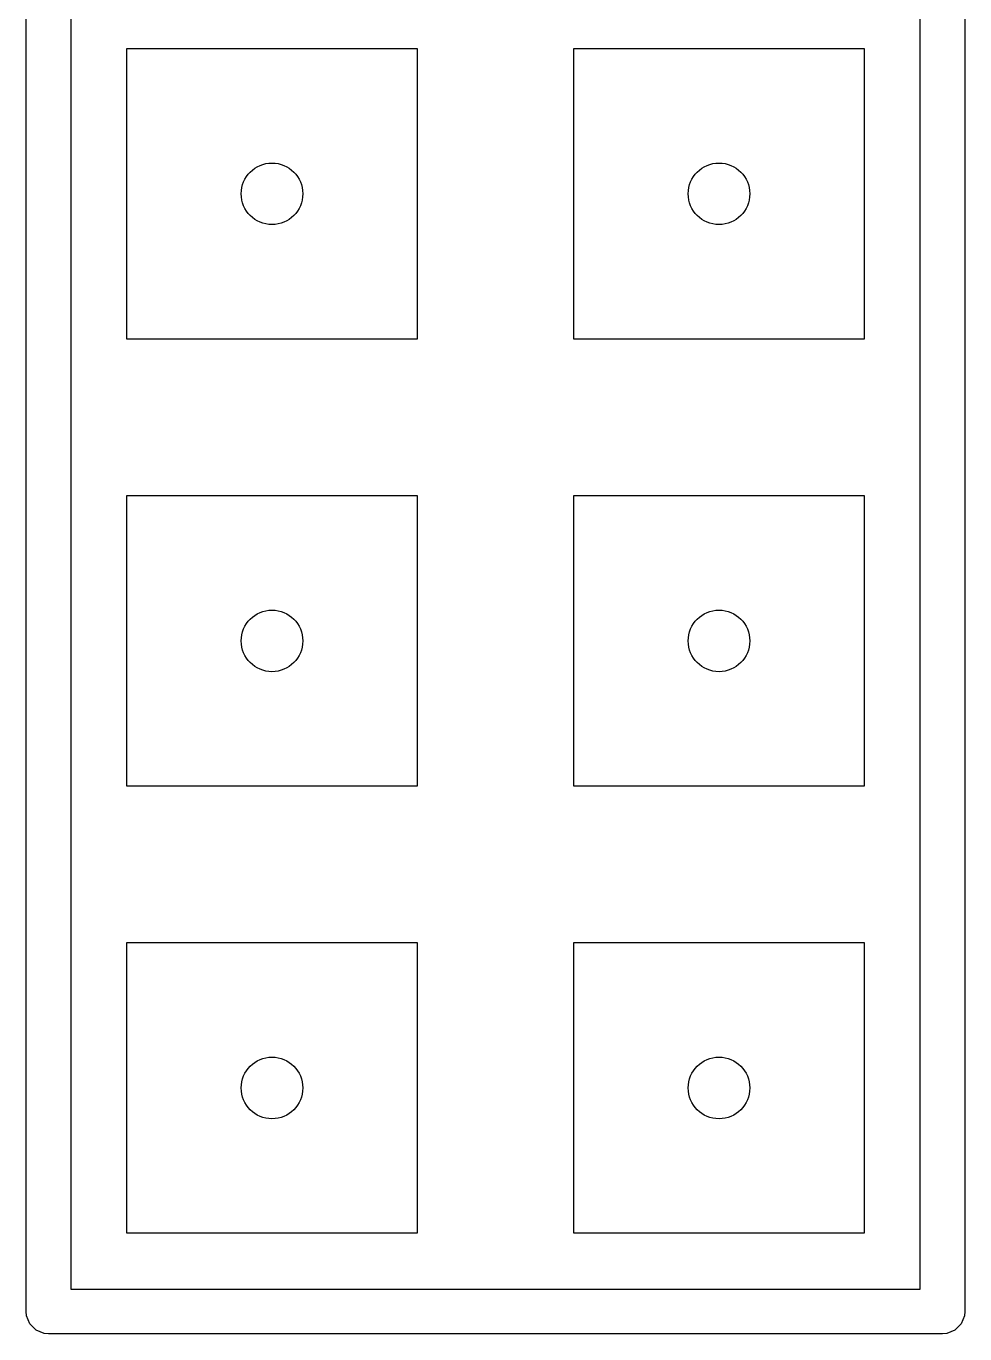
# Model space of a CAD drawing. Extents: x -4.27 to -3.21, y 5.41 to 6.94.
# Drawn here: x -4.275 to -4.065, y 5.83 to 6.1225 of the extents above; entities that cross this region are included whole.
import ezdxf

# ---------------------------------------------------------------- set-up
doc = ezdxf.new("R2010")
doc.units = 0
doc.header["$MEASUREMENT"] = 0
doc.layers.add('BLACK', color=7, linetype='CONTINUOUS')

msp = doc.modelspace()

# ---------------------------------------------------------------- linework, layer by layer
at = {"layer": 'BLACK', "linetype": 'CONTINUOUS'}
for p, q in [((-4.275, 6.085), (-4.275, 6.285)), ((-4.265, 6.285), (-4.265, 6.085)), ((-4.075, 5.84), (-4.075, 6.135)), ((-4.065, 6.135), (-4.065, 5.835)), ((-4.2525, 6.0525), (-4.2525, 6.1175)), ((-4.2525, 6.1175), (-4.1875, 6.1175)), ((-4.1875, 6.1175), (-4.1875, 6.0525)), ((-4.1525, 6.0525), (-4.1525, 6.1175)), ((-4.1525, 6.1175), (-4.0875, 6.1175)), ((-4.0875, 6.1175), (-4.0875, 6.0525)), ((-4.275, 5.985), (-4.275, 6.085)), ((-4.265, 6.085), (-4.265, 5.985)), ((-4.1875, 6.0525), (-4.2525, 6.0525)), ((-4.0875, 6.0525), (-4.1525, 6.0525)), ((-4.2525, 5.9525), (-4.2525, 6.0175)), ((-4.2525, 6.0175), (-4.1875, 6.0175)), ((-4.1875, 6.0175), (-4.1875, 5.9525)), ((-4.1525, 5.9525), (-4.1525, 6.0175)), ((-4.1525, 6.0175), (-4.0875, 6.0175)), ((-4.0875, 6.0175), (-4.0875, 5.9525)), ((-4.275, 5.935), (-4.275, 5.985)), ((-4.265, 5.985), (-4.265, 5.935)), ((-4.1875, 5.9525), (-4.2525, 5.9525)), ((-4.0875, 5.9525), (-4.1525, 5.9525)), ((-4.275, 5.835), (-4.275, 5.935)), ((-4.265, 5.935), (-4.265, 5.84)), ((-4.2525, 5.8525), (-4.2525, 5.9175)), ((-4.2525, 5.9175), (-4.1875, 5.9175)), ((-4.1875, 5.9175), (-4.1875, 5.8525)), ((-4.1525, 5.8525), (-4.1525, 5.9175)), ((-4.1525, 5.9175), (-4.0875, 5.9175)), ((-4.0875, 5.9175), (-4.0875, 5.8525)), ((-4.1875, 5.8525), (-4.2525, 5.8525)), ((-4.0875, 5.8525), (-4.1525, 5.8525)), ((-4.265, 5.84), (-4.17, 5.84)), ((-4.17, 5.84), (-4.075, 5.84)), ((-4.2749, 5.83402), (-4.275, 5.835)), ((-4.27416, 5.83222), (-4.2749, 5.83402)), ((-4.0651, 5.83402), (-4.06584, 5.83222)), ((-4.065, 5.835), (-4.0651, 5.83402)), ((-4.27278, 5.83084), (-4.27416, 5.83222)), ((-4.27098, 5.8301), (-4.27278, 5.83084)), ((-4.27, 5.83), (-4.27098, 5.8301)), ((-4.17, 5.83), (-4.27, 5.83)), ((-4.07, 5.83), (-4.17, 5.83)), ((-4.06902, 5.8301), (-4.07, 5.83)), ((-4.06722, 5.83084), (-4.06902, 5.8301)), ((-4.06584, 5.83222), (-4.06722, 5.83084))]:
    msp.add_line(p, q, dxfattribs=at)
at = {"layer": 'BLACK'}
for centre in [(-4.22, 6.085), (-4.12, 6.085), (-4.22, 5.985), (-4.12, 5.985), (-4.22, 5.885), (-4.12, 5.885)]:
    msp.add_circle(centre, 0.00689, dxfattribs=at)
at = {"layer": 'WHITE'}
for centre in [(-4.22, 6.085), (-4.12, 6.085), (-4.22, 5.985), (-4.12, 5.985), (-4.22, 5.885), (-4.12, 5.885)]:
    msp.add_circle(centre, 0.00689, dxfattribs=at)

doc.saveas('drawing.dxf')
